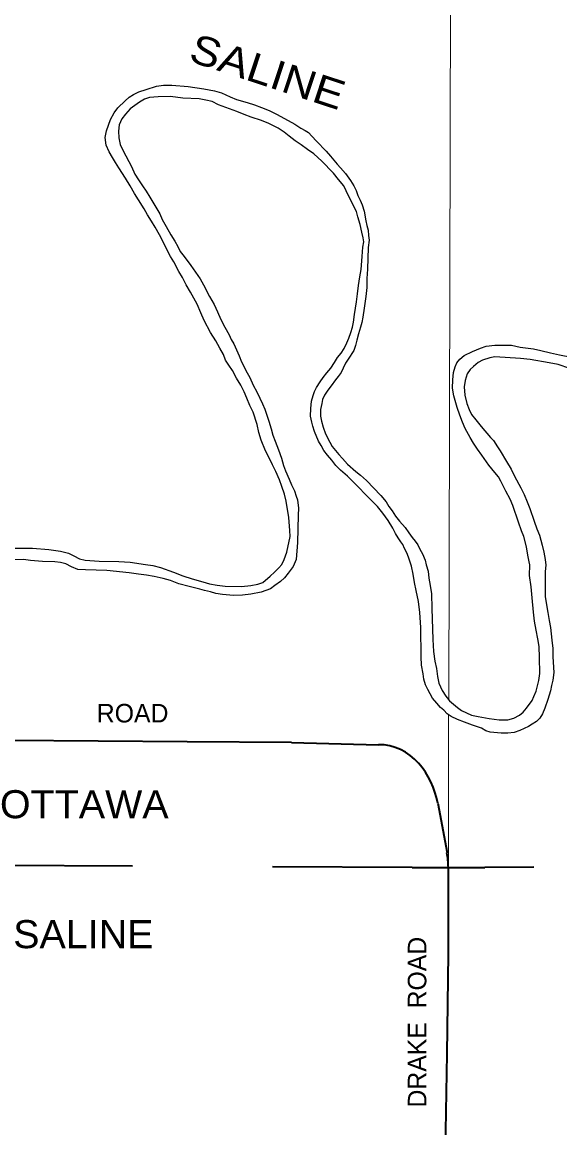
# Model space of a CAD drawing. Extents: x 216.56 to 220.49, y 46.02 to 49.94.
# Drawn here: x 217.057 to 217.442, y 47.048 to 47.84 of the extents above; entities that cross this region are included whole.
import ezdxf
from ezdxf.enums import TextEntityAlignment as Align

# ---------------------------------------------------------------- set-up
doc = ezdxf.new("R2010")
doc.units = 0
doc.header["$LTSCALE"] = 0.0075
doc.linetypes.add('DOT_DASHED', pattern=[7.7, 5, -1.2, 0.3, -1.2])
for name, color, linetype, lineweight in [('14', 7, 'Continuous', 35), ('15', 7, 'Continuous', 13), ('2', 7, 'DOT_DASHED', 35), ('25', 7, 'Continuous', 25)]:
    doc.layers.add(name, color=color, linetype=linetype, lineweight=lineweight)
for name, color, linetype in [('29', 7, 'Continuous'), ('41', 7, 'Continuous'), ('49', 7, 'Continuous')]:
    doc.layers.add(name, color=color, linetype=linetype)

msp = doc.modelspace()

# ---------------------------------------------------------------- linework, layer by layer
at = {"layer": '14'}
for p, q in [((217.249811, 47.324242), (217.311932, 47.322727)), ((217.354356, 47.280871), (217.360985, 47.245265)), ((217.361932, 47.173106), (217.361932, 47.234848))]:
    msp.add_line(p, q, dxfattribs=at)
for points in [[(217.249811, 47.324242), (217.175189, 47.324811), (217.048106, 47.325758)], [(217.359659, 47.018371), (217.360985, 47.101515), (217.361932, 47.173106)]]:
    msp.add_lwpolyline(points, dxfattribs=at)
for centre, radius, start, end in [((217.311907, 47.284848), 0.037879, 40.51921, 90), ((217.29391, 47.269467), 0.061553, 10.70205, 40.51921), ((217.305114, 47.234599), 0.056818, 0.25151, 10.7843)]:
    msp.add_arc(centre, radius, start, end, dxfattribs=at)
at = {"layer": '15'}
for p, q in [((217.362311, 47.354924), (217.364583, 48.25303)), ((217.361932, 47.234848), (217.362121, 47.344318))]:
    msp.add_line(p, q, dxfattribs=at)
at = {"layer": '2'}
for p, q in [((217.336174, 47.234848), (216.844886, 47.237311)), ((217.336174, 47.234848), (217.388068, 47.234848)), ((217.822917, 47.238636), (217.388068, 47.234848))]:
    msp.add_line(p, q, dxfattribs=at)
at = {"layer": '25'}
for points in [[(217.130871, 47.783523), (217.133902, 47.786174), (217.136932, 47.788068), (217.14072, 47.789962), (217.146023, 47.791667), (217.153409, 47.793939), (217.158333, 47.794697), (217.164394, 47.794697), (217.175947, 47.79375)], [(217.175947, 47.79375), (217.187121, 47.792045), (217.194697, 47.79053), (217.199811, 47.789205), (217.205871, 47.786364), (217.210606, 47.78447), (217.218182, 47.782197)], [(217.116667, 47.757197), (217.117614, 47.762121), (217.118939, 47.766098), (217.120455, 47.770076), (217.123106, 47.774811), (217.125758, 47.778409), (217.130871, 47.783523)], [(217.141098, 47.782576), (217.13447, 47.777652), (217.131061, 47.774053), (217.128598, 47.770644), (217.126705, 47.766288), (217.126136, 47.761742), (217.126326, 47.757008)], [(217.172159, 47.785417), (217.163258, 47.786553), (217.154545, 47.786364), (217.148295, 47.785985), (217.144697, 47.784659), (217.141098, 47.782576)], [(217.205492, 47.777652), (217.197727, 47.780682), (217.193182, 47.782955), (217.188636, 47.783902), (217.183712, 47.784848), (217.172159, 47.785417)], [(217.218182, 47.782197), (217.223295, 47.780682), (217.228409, 47.778788), (217.233902, 47.776515), (217.239205, 47.774053), (217.247538, 47.769508)], [(217.240341, 47.763826), (217.233523, 47.767235), (217.228409, 47.769508), (217.221023, 47.77178), (217.215909, 47.773674), (217.210795, 47.775947), (217.205492, 47.777652)], [(217.247538, 47.769508), (217.252273, 47.766856), (217.256439, 47.764015), (217.259659, 47.762311), (217.261932, 47.760795), (217.264394, 47.758144), (217.267614, 47.754545), (217.274621, 47.747538)], [(217.126326, 47.735417), (217.124053, 47.739394), (217.12178, 47.742992), (217.119508, 47.74697), (217.117235, 47.751705), (217.116667, 47.757197)], [(217.126326, 47.757008), (217.127273, 47.752273), (217.129356, 47.748106), (217.131439, 47.744129), (217.133523, 47.740152), (217.135417, 47.736553)], [(217.26572, 47.745455), (217.261364, 47.748674), (217.256629, 47.752083), (217.252462, 47.754924), (217.248106, 47.758144), (217.244697, 47.761174), (217.240341, 47.763826)], [(217.287121, 47.722538), (217.283523, 47.727273), (217.279924, 47.731629), (217.277083, 47.734659), (217.274242, 47.737689), (217.271591, 47.740341), (217.268561, 47.742992), (217.26572, 47.745455)], [(217.274621, 47.747538), (217.277652, 47.743939), (217.280114, 47.741098), (217.282576, 47.738068), (217.284848, 47.735606), (217.288447, 47.731439), (217.292045, 47.726515)], [(217.14053, 47.712689), (217.137689, 47.717235), (217.13447, 47.722538), (217.13125, 47.72803), (217.126326, 47.735417)], [(217.135417, 47.736553), (217.137879, 47.731061), (217.14053, 47.726894), (217.143371, 47.722727), (217.145833, 47.718939), (217.148674, 47.714583)], [(217.292045, 47.726515), (217.294318, 47.722727), (217.296023, 47.719318), (217.297348, 47.71572), (217.298864, 47.712311), (217.300379, 47.709091), (217.301705, 47.704545), (217.302841, 47.697538)], [(217.298864, 47.695076), (217.297348, 47.700568), (217.296212, 47.704356), (217.294318, 47.707765), (217.292614, 47.711553), (217.29053, 47.71553), (217.289015, 47.719129), (217.287121, 47.722538)], [(217.152273, 47.693182), (217.149811, 47.697348), (217.14697, 47.701894), (217.144508, 47.70625), (217.14053, 47.712689)], [(217.148674, 47.714583), (217.152841, 47.707386), (217.155682, 47.702652), (217.157386, 47.698674), (217.160227, 47.693561)], [(217.160227, 47.693561), (217.163636, 47.687689), (217.166477, 47.683144), (217.168561, 47.679167), (217.170265, 47.675568), (217.173106, 47.67197)], [(217.299621, 47.662879), (217.300379, 47.672159), (217.300758, 47.678788), (217.301515, 47.682576), (217.300947, 47.685417), (217.3, 47.689583), (217.298864, 47.695076)], [(217.302841, 47.697538), (217.303788, 47.694318), (217.304545, 47.690909), (217.304924, 47.687121), (217.305303, 47.683712), (217.304545, 47.678598), (217.304167, 47.663068)], [(217.16572, 47.668371), (217.163258, 47.672159), (217.160038, 47.678409), (217.158144, 47.682576), (217.155492, 47.687689), (217.152273, 47.693182)], [(217.173106, 47.67197), (217.177841, 47.66572), (217.18125, 47.660795), (217.184659, 47.656061), (217.186932, 47.651705)], [(217.177652, 47.646591), (217.174432, 47.651705), (217.17197, 47.657008), (217.169318, 47.661364), (217.16572, 47.668371)], [(217.294886, 47.630492), (217.296402, 47.639583), (217.29697, 47.645455), (217.297727, 47.651326), (217.298674, 47.657576), (217.299621, 47.662879)], [(217.304167, 47.663068), (217.303788, 47.656439), (217.303598, 47.65), (217.302841, 47.643561), (217.301705, 47.635038), (217.300758, 47.628598)], [(217.191856, 47.617803), (217.1875, 47.626326), (217.185038, 47.631818), (217.182386, 47.637879), (217.177652, 47.646591)], [(217.186932, 47.651705), (217.191288, 47.643561), (217.194508, 47.637689), (217.19697, 47.632386), (217.199432, 47.627083), (217.202273, 47.621591), (217.205303, 47.616098)], [(217.282765, 47.599811), (217.285227, 47.602841), (217.2875, 47.60625), (217.289394, 47.610227), (217.29072, 47.613636), (217.292235, 47.617803), (217.293371, 47.621591), (217.294129, 47.625189), (217.294886, 47.630492)], [(217.300758, 47.628598), (217.300189, 47.624811), (217.299053, 47.621591), (217.297727, 47.616667), (217.296591, 47.612311), (217.295455, 47.608333), (217.294318, 47.604924), (217.290341, 47.598674)], [(217.205114, 47.594318), (217.202652, 47.597917), (217.201136, 47.601894), (217.198485, 47.606439), (217.195833, 47.611742), (217.191856, 47.617803)], [(217.205303, 47.616098), (217.206629, 47.612689), (217.208712, 47.60947), (217.210606, 47.605303), (217.212311, 47.600947), (217.214205, 47.59678)], [(217.365909, 47.572348), (217.364962, 47.577841), (217.365152, 47.583902), (217.36572, 47.589015), (217.366856, 47.593182), (217.367992, 47.596023), (217.370265, 47.598674), (217.373295, 47.601136), (217.379167, 47.604167), (217.384848, 47.606439)], [(217.384848, 47.606439), (217.389015, 47.607955), (217.395265, 47.608712), (217.407197, 47.608523), (217.413258, 47.607197), (217.422727, 47.606061), (217.42803, 47.604924), (217.434848, 47.60322)], [(217.267803, 47.578409), (217.270265, 47.582386), (217.272348, 47.585606), (217.275189, 47.588826), (217.277841, 47.592235), (217.280492, 47.596212), (217.282765, 47.599811)], [(217.290341, 47.598674), (217.288447, 47.595644), (217.286742, 47.592235), (217.285227, 47.589015), (217.283144, 47.586174), (217.28125, 47.583902), (217.27822, 47.579545)], [(217.413447, 47.599053), (217.395265, 47.600189), (217.391477, 47.599621), (217.386364, 47.597917), (217.383144, 47.596212), (217.379924, 47.593371), (217.377652, 47.591098), (217.375379, 47.588068), (217.373864, 47.583333), (217.373295, 47.578788), (217.373674, 47.572917)], [(217.434091, 47.596023), (217.420455, 47.598295), (217.413447, 47.599053)], [(217.434848, 47.60322), (217.441477, 47.601705), (217.45, 47.6), (217.45928, 47.597538), (217.467992, 47.595455), (217.475568, 47.593561), (217.48428, 47.591098)], [(217.222348, 47.560795), (217.220076, 47.56553), (217.217992, 47.570644), (217.215909, 47.575189), (217.213636, 47.580114), (217.210606, 47.585038), (217.207576, 47.59053), (217.205114, 47.594318)], [(217.214205, 47.59678), (217.21572, 47.593561), (217.217235, 47.59053), (217.220076, 47.585417), (217.222538, 47.579924), (217.225, 47.575189), (217.227273, 47.570644), (217.229167, 47.566667), (217.230682, 47.562879)], [(217.473864, 47.583902), (217.463636, 47.586742), (217.457576, 47.588826), (217.448864, 47.591856), (217.440341, 47.594697), (217.434091, 47.596023)], [(217.269129, 47.539962), (217.266288, 47.54678), (217.264962, 47.550568), (217.264394, 47.553598), (217.263447, 47.557765), (217.263636, 47.563258), (217.264015, 47.568561), (217.265341, 47.572538), (217.266288, 47.575568), (217.267803, 47.578409)], [(217.27822, 47.579545), (217.275758, 47.576326), (217.273485, 47.572727), (217.27197, 47.569697), (217.271402, 47.566856), (217.270455, 47.562689), (217.270455, 47.557765), (217.271212, 47.554167), (217.272348, 47.55), (217.274242, 47.545265), (217.277273, 47.539205)], [(217.374053, 47.549053), (217.37197, 47.553598), (217.370076, 47.558523), (217.368182, 47.564015), (217.365909, 47.572348)], [(217.373674, 47.572917), (217.375189, 47.566856), (217.376894, 47.562689), (217.378598, 47.558902), (217.381629, 47.555114), (217.385417, 47.550379)], [(217.22803, 47.54072), (217.226515, 47.546212), (217.225189, 47.551894), (217.222348, 47.560795)], [(217.230682, 47.562879), (217.233523, 47.554356), (217.235227, 47.548674), (217.236553, 47.544318), (217.238258, 47.539962)], [(217.385795, 47.529924), (217.382765, 47.534091), (217.379924, 47.538447), (217.377462, 47.542614), (217.374053, 47.549053)], [(217.385417, 47.550379), (217.392045, 47.542614), (217.394129, 47.540341), (217.39697, 47.535985), (217.399053, 47.532955)], [(217.238636, 47.518182), (217.236174, 47.523106), (217.233902, 47.52803), (217.23125, 47.532955), (217.22803, 47.54072)], [(217.238258, 47.539962), (217.24053, 47.533712), (217.242614, 47.527841), (217.244129, 47.522538), (217.245644, 47.51875)], [(217.289962, 47.514962), (217.284848, 47.519129), (217.281439, 47.522538), (217.278598, 47.526326), (217.275568, 47.529924), (217.272917, 47.533333), (217.271023, 47.536742), (217.269129, 47.539962)], [(217.277273, 47.539205), (217.278977, 47.536174), (217.28125, 47.533144), (217.283712, 47.530492), (217.286364, 47.527462), (217.289962, 47.523485), (217.295833, 47.518182)], [(217.399432, 47.511364), (217.397727, 47.514394), (217.395265, 47.517424), (217.390909, 47.522727), (217.385795, 47.529924)], [(217.399053, 47.532955), (217.403409, 47.525379), (217.406818, 47.519886), (217.40928, 47.514773)], [(217.246023, 47.49697), (217.244886, 47.501894), (217.242803, 47.507386), (217.241288, 47.512311), (217.238636, 47.518182)], [(217.245644, 47.51875), (217.248106, 47.512689), (217.249811, 47.508712), (217.251894, 47.504356), (217.25322, 47.500568), (217.254167, 47.497917)], [(217.30322, 47.501326), (217.297159, 47.507576), (217.293371, 47.511364), (217.289962, 47.514962)], [(217.295833, 47.518182), (217.299053, 47.51553), (217.303409, 47.511742), (217.313636, 47.501136)], [(217.40928, 47.514773), (217.413636, 47.506629), (217.416098, 47.501705), (217.418182, 47.496591), (217.420076, 47.491856)], [(217.408144, 47.493939), (217.406061, 47.498485), (217.40303, 47.504167), (217.399432, 47.511364)], [(217.248864, 47.471591), (217.248674, 47.475947), (217.247917, 47.485227), (217.246023, 47.49697)], [(217.254167, 47.497917), (217.254735, 47.492045), (217.254545, 47.486932), (217.254167, 47.467424)], [(217.322348, 47.477652), (217.318939, 47.483144), (217.315152, 47.488447), (217.311364, 47.493182), (217.307955, 47.496591), (217.30322, 47.501326)], [(217.313636, 47.501136), (217.317424, 47.496402), (217.319508, 47.493182), (217.32178, 47.489962), (217.324242, 47.486364), (217.327083, 47.482765), (217.331061, 47.47803)], [(217.415909, 47.471591), (217.414205, 47.475758), (217.412121, 47.482008), (217.408144, 47.493939)], [(217.420076, 47.491856), (217.423295, 47.482576), (217.425189, 47.477273), (217.427083, 47.472538)], [(217.335606, 47.450379), (217.333902, 47.455492), (217.332386, 47.45947), (217.330682, 47.463068), (217.329356, 47.465909), (217.32803, 47.467992), (217.326136, 47.470644), (217.324242, 47.473864), (217.322348, 47.477652)], [(217.331061, 47.47803), (217.333712, 47.474242), (217.335985, 47.471023), (217.338258, 47.468371), (217.340152, 47.46572), (217.341667, 47.462689), (217.343371, 47.45928), (217.345265, 47.454735), (217.346023, 47.451515)], [(217.427083, 47.472538), (217.428977, 47.46553), (217.430303, 47.460417), (217.431061, 47.455303), (217.431629, 47.451136)], [(217.234659, 47.443371), (217.237689, 47.446212), (217.24072, 47.449242), (217.242803, 47.451705), (217.244508, 47.455303), (217.246402, 47.460417), (217.248864, 47.471591)], [(217.254167, 47.467424), (217.25322, 47.455303), (217.250947, 47.450189), (217.247538, 47.445455), (217.244886, 47.442045), (217.242045, 47.439583), (217.237879, 47.436553), (217.234848, 47.43428)], [(217.420265, 47.451326), (217.419697, 47.453598), (217.41875, 47.458333), (217.417803, 47.464394), (217.415909, 47.471591)], [(217.004735, 47.459659), (217.008523, 47.460606), (217.014394, 47.461174), (217.022538, 47.461742), (217.033523, 47.463068), (217.04072, 47.463447), (217.064773, 47.463447)], [(217.064773, 47.463447), (217.076326, 47.462311), (217.084659, 47.461174), (217.09053, 47.459659), (217.094129, 47.457765), (217.098295, 47.455682), (217.102273, 47.454735)], [(217.058333, 47.455303), (217.043182, 47.455114), (217.036553, 47.454356), (217.028598, 47.45303), (217.021591, 47.451894), (217.014773, 47.451136), (217.00947, 47.450947)], [(217.097159, 47.448106), (217.092614, 47.45), (217.088447, 47.452083), (217.084659, 47.45303), (217.080682, 47.453598), (217.07178, 47.453788), (217.063258, 47.454545), (217.058333, 47.455303)], [(217.14053, 47.444697), (217.133712, 47.445644), (217.117803, 47.447348), (217.102462, 47.447917), (217.097159, 47.448106)], [(217.102273, 47.454735), (217.112311, 47.453977), (217.126326, 47.453788), (217.13447, 47.45322), (217.145455, 47.451705)], [(217.145455, 47.451705), (217.150758, 47.450947), (217.15625, 47.449432), (217.16553, 47.446212), (217.172159, 47.443561), (217.178788, 47.441288), (217.186364, 47.439205)], [(217.341477, 47.417424), (217.34053, 47.425189), (217.339015, 47.433144), (217.337689, 47.438826), (217.336742, 47.444697), (217.335606, 47.450379)], [(217.346023, 47.451515), (217.347538, 47.44678), (217.348106, 47.441856), (217.349053, 47.436553), (217.35, 47.430682), (217.350189, 47.420076)], [(217.42197, 47.427841), (217.421023, 47.435795), (217.419886, 47.44375), (217.420265, 47.451326)], [(217.431629, 47.451136), (217.43125, 47.446591), (217.431061, 47.436364), (217.43125, 47.428409)], [(217.18428, 47.434091), (217.176705, 47.435985), (217.169318, 47.437879), (217.163447, 47.440152), (217.158144, 47.441667), (217.151705, 47.442992), (217.146212, 47.444129), (217.14053, 47.444697)], [(217.186364, 47.439205), (217.191288, 47.437879), (217.19678, 47.436932), (217.202462, 47.436174), (217.214205, 47.435985), (217.220644, 47.436553), (217.225758, 47.4375), (217.229356, 47.438826), (217.234659, 47.443371)], [(217.234848, 47.43428), (217.22803, 47.431818), (217.220644, 47.430492), (217.214773, 47.429735), (217.208333, 47.429545), (217.200568, 47.430114), (217.195644, 47.430871), (217.191856, 47.432197), (217.187689, 47.433144), (217.18428, 47.434091)], [(217.424621, 47.404735), (217.423485, 47.411174), (217.422727, 47.417614), (217.42197, 47.427841)], [(217.43125, 47.428409), (217.432955, 47.417424), (217.434091, 47.411553), (217.434848, 47.406629)], [(217.342424, 47.385606), (217.342235, 47.406629), (217.341477, 47.417424)], [(217.350189, 47.420076), (217.350758, 47.397917), (217.351326, 47.389394)], [(217.427083, 47.385227), (217.426894, 47.392992), (217.425947, 47.398485), (217.424621, 47.404735)], [(217.434848, 47.406629), (217.435985, 47.397538), (217.436553, 47.391477), (217.436742, 47.385606)], [(217.350568, 47.356061), (217.347159, 47.362121), (217.345644, 47.36553), (217.344508, 47.369697), (217.343939, 47.373485), (217.342803, 47.379735), (217.342424, 47.385606)], [(217.351326, 47.389394), (217.352273, 47.382576), (217.353409, 47.377273), (217.354167, 47.371402), (217.355114, 47.366856), (217.357576, 47.361553)], [(217.426515, 47.368561), (217.427273, 47.373674), (217.427083, 47.385227)], [(217.436742, 47.385606), (217.437311, 47.374432), (217.436553, 47.368939), (217.435606, 47.365152), (217.434848, 47.361364)], [(217.357576, 47.361553), (217.360227, 47.357386), (217.362879, 47.354167), (217.36553, 47.351705), (217.368561, 47.349242), (217.371402, 47.347159), (217.374811, 47.345455), (217.378409, 47.343939), (217.383144, 47.342803), (217.391098, 47.341477), (217.398295, 47.34053)], [(217.434848, 47.361364), (217.432955, 47.355114), (217.430871, 47.348864), (217.429167, 47.344886), (217.427273, 47.341667), (217.425, 47.339205), (217.42197, 47.3375), (217.419129, 47.335795)], [(217.42178, 47.354356), (217.423106, 47.357197), (217.424621, 47.360985), (217.426515, 47.368561)], [(217.385606, 47.33447), (217.379167, 47.336742), (217.373485, 47.338826), (217.368561, 47.34072), (217.364015, 47.342992), (217.361174, 47.344886), (217.358712, 47.347348), (217.356439, 47.349432), (217.353598, 47.352462), (217.350568, 47.356061)], [(217.398295, 47.34053), (217.404356, 47.34053), (217.408712, 47.341667), (217.412689, 47.343939), (217.41553, 47.346023), (217.417803, 47.348864), (217.42178, 47.354356)], [(217.419129, 47.335795), (217.413068, 47.332955), (217.408902, 47.331439), (217.404356, 47.331061), (217.399621, 47.331061), (217.391856, 47.331629), (217.388636, 47.332576), (217.385606, 47.33447)]]:
    msp.add_lwpolyline(points, dxfattribs=at)

# ---------------------------------------------------------------- texts
at = {"layer": '29', "width": 1.15}
msp.add_text('SALINE', height=0.02083, rotation=341.816, dxfattribs=at).set_placement((217.229514, 47.79446), align=Align.CENTER)
at = {"layer": '41', "width": 1.05}
for s, p in [('OTTAWA', (217.101705, 47.270076)), ('SALINE', (217.101042, 47.177083))]:
    msp.add_text(s, height=0.02008, dxfattribs=at).set_placement(p, align=Align.CENTER)
at = {"layer": '49'}
msp.add_text('ROAD', height=0.01326, dxfattribs=at).set_placement((217.136269, 47.338636), align=Align.CENTER)
msp.add_text('DRAKE  ROAD', height=0.01326, rotation=90, dxfattribs=at).set_placement((217.346212, 47.124148), align=Align.CENTER)

doc.saveas('drawing.dxf')
